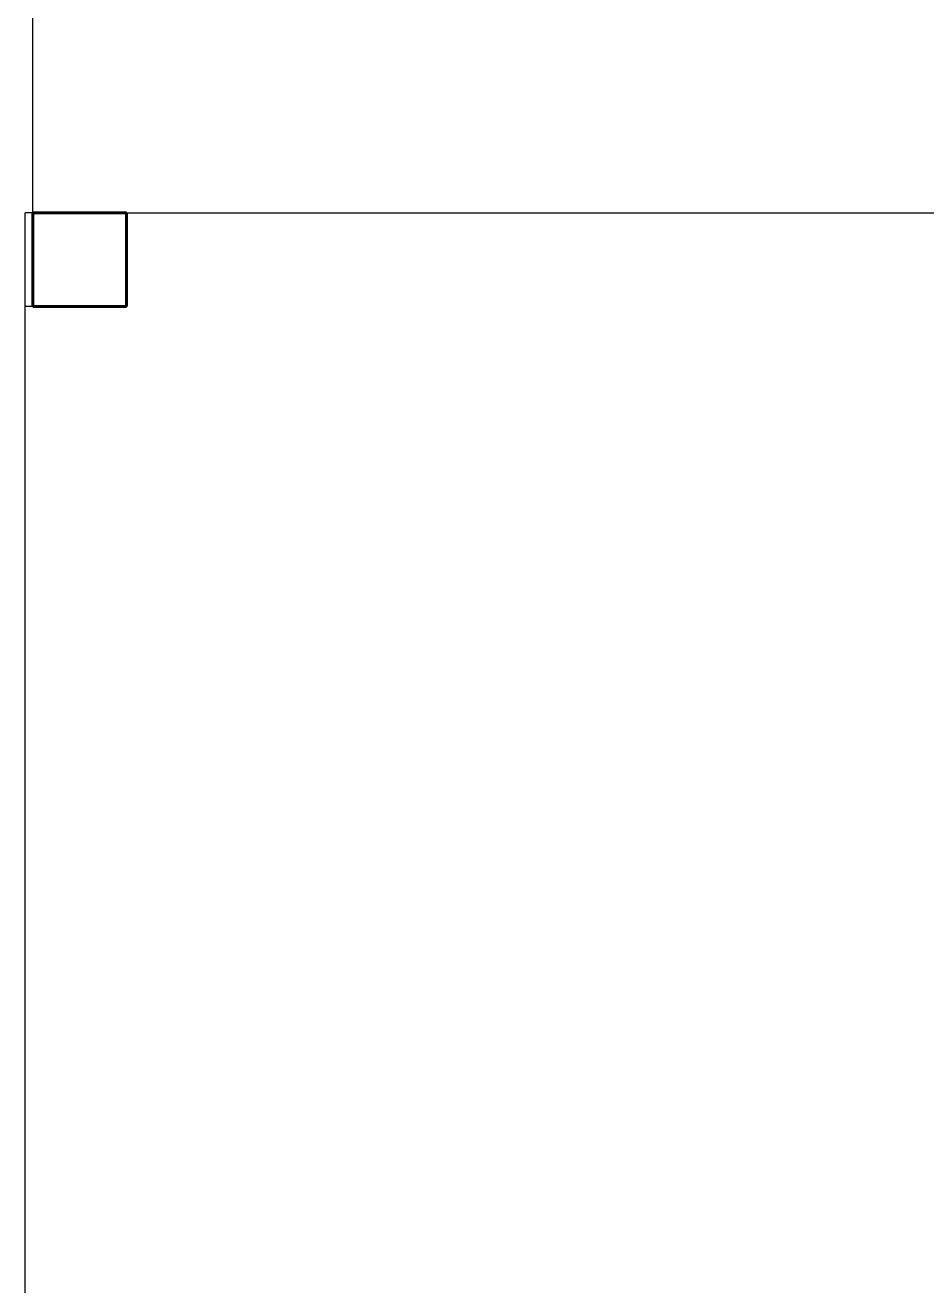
# Model space of a CAD drawing. Header units: metres. Extents: x 12.2 to 77.2, y 18.8 to 35.5.
# Drawn here: x 12.216 to 13.685, y 23.526 to 25.58 of the extents above; entities that cross this region are included whole.
import ezdxf

# ---------------------------------------------------------------- set-up
doc = ezdxf.new("R2010")
doc.units = ezdxf.units.M
doc.layers.add('A-WALL', color=250, linetype='Continuous', lineweight=60)

msp = doc.modelspace()

# ---------------------------------------------------------------- linework, layer by layer
for p, q in [((12.2284, 25.2743), (12.2284, 29.3891)), ((12.2157, 25.1219), (12.2157, 25.2743)), ((12.2284, 25.2743), (12.2157, 25.2743)), ((12.3808, 25.2743), (13.7397, 25.2743)), ((12.2157, 22.5819), (12.2157, 25.1219)), ((12.2284, 25.1219), (12.2157, 25.1219))]:
    msp.add_line(p, q)
at = {"layer": 'A-WALL'}
for p, q in [((12.2284, 25.2743), (12.3808, 25.2743)), ((12.2284, 25.1219), (12.2284, 25.2743)), ((12.3808, 25.2743), (12.3808, 25.1219)), ((12.3808, 25.1219), (12.2284, 25.1219))]:
    msp.add_line(p, q, dxfattribs=at)

doc.saveas('drawing.dxf')
